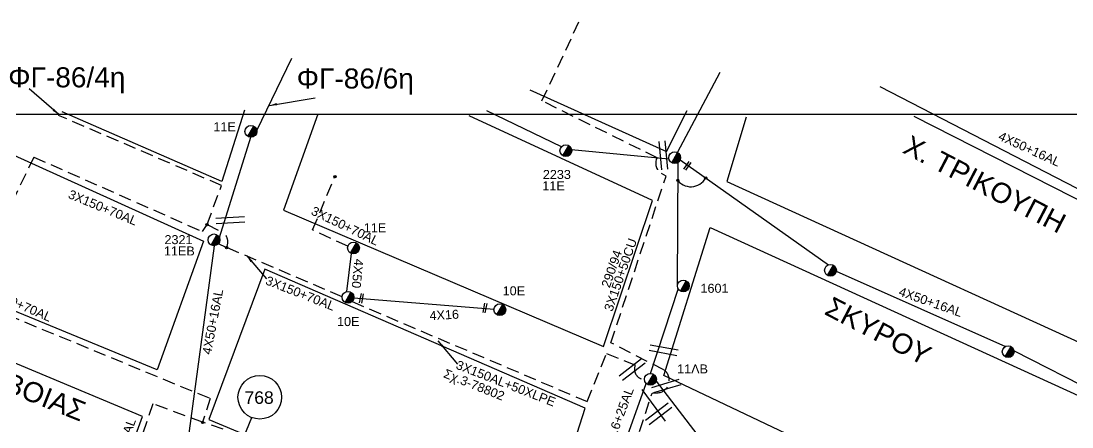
# Model space of a CAD drawing. Header units: millimetres. Extents: x 8791 to 11104, y 1833 to 2902.
# Drawn here: x 8926.6 to 9140.8, y 2819 to 2901.8 of the extents above; entities that cross this region are included whole.
import ezdxf
from ezdxf.enums import TextEntityAlignment as Align

# ---------------------------------------------------------------- set-up
doc = ezdxf.new("R2010")
doc.units = ezdxf.units.MM
doc.linetypes.add('DASHED', pattern=[19.05, 12.7, -6.35])
for name, color, linetype in [('Γέφυρες Εναερίου Δικτύου', 7, 'Continuous'), ('Γυμνά εναέρια ΧΤ (3Φ)   4x50AL', 7, 'Continuous'), ('Γυμνά εναέρια ΧΤ και ΦΟΠ (3Φ)   4x50+16AL', 7, 'Continuous'), ('Εναέρια παροχή ΧΤ 4x16', 7, 'SYN_LINE'), ('Επιγραφές - Σχήματα', 7, 'Continuous'), ('Καλώδια ΧΤ   3x150+50CU', 7, 'DASHED'), ('Καλώδια ΧΤ   3x150+70AL', 7, 'DASHED'), ('Καλώδια ΧΤ   3x150AL+50XLPE', 7, 'DASHED'), ('Μηχανική τομή', 7, 'Continuous'), ('Στύλος ΦΜ', 7, 'Continuous'), ('Στύλος ΦΜ @ 1', 7, 'Continuous'), ('Συνδέσεις', 7, 'Continuous'), ('Συνεστραμμένα ΧΤ   3x70+54.6+25AL', 7, 'SYN_LINE'), ('Τομή', 7, 'Continuous'), ('Υπόβαθρο ΔΕΗ', 7, 'Continuous'), ('Υπόγεια Καλώδια Δικτύου ΧΤ   150AL', 7, 'DASHED')]:
    doc.layers.add(name, color=color, linetype=linetype)
doc.styles.add('ar', font='ARIAL.TTF')
doc.styles.get("Standard").update_dxf_attribs({"font": 'ARIAL.TTF'})
doc.linetypes.add('SYN_LINE', pattern='A,0.5,-0.0001,["/\\/\\/\\/",Standard,S=0.1,R=0,X=0,Y=-0.05],-0.25', length=0.7501)
doc.dimstyles.new('ISO-25', dxfattribs={"dimtxt": 2.5, "dimasz": 2.5, "dimexe": 1.25, "dimexo": 0.625, "dimtad": 1, "dimtxsty": 'Standard', "dimcen": 2.5, "dimadec": 0, "dimazin": 0, "dimtfac": 1, "dimtmove": 0, "dimatfit": 3, "dimfxl": 1, "dimarcsym": 0})

# ---------------------------------------------------------------- blocks, each defined once
blk = doc.blocks.new('ΥΠΑΡΧΩΝ ΤΣΙΜΕΝΤΕΝΙΟΣ ΣΤΥΛΟΣ')
at = {"layer": 'Στύλος ΦΜ'}
blk.add_hatch(color=256, dxfattribs=at).paths.add_polyline_path([(-1.29, -2.28, 0.574793), (2.62, 0, 0.268822), (1.3, 2.27)])
blk.add_line((-1.29, -2.28), (1.3, 2.27), dxfattribs=at)
blk.add_circle((0, 0), 2.62, dxfattribs=at)
at = {"layer": 'Στύλος ΦΜ', "flags": 4}
for tag, p in [('ΑΡΙΘΜΟΣ', (-4.68, 8.05)), ('ΤΥΠΟΣ', (-4.91, 3.03))]:
    blk.add_attdef(tag, p, '', height=4, dxfattribs=at)
blk = doc.blocks.new('ΤΟΜΗ')
at = {"layer": 'Τομή', "ltscale": 40}
for p, q in [((-5.68, 0), (5.68, 0)), ((5.68, -2.33), (-5.68, -2.33))]:
    blk.add_line(p, q, dxfattribs=at)
blk = doc.blocks.new('_ΣΥΝΔΕΣΗ')
at = {"layer": 'Συνδέσεις', "linetype": 'SYN_LINE', "ltscale": 40}
blk.add_hatch(color=256, dxfattribs=at).paths.add_polyline_path([(0.5, -0.01, 1), (-0.5, -0.01, 1)])
at = {"layer": 'Συνδέσεις'}
blk.add_circle((0, -0.01), 0.5, dxfattribs=at)
blk = doc.blocks.new('ΜΗΧΑΝΙΚΗ ΤΟΜΗ')
at = {"layer": 'Μηχανική τομή', "ltscale": 40}
for p, q in [((-1.89, 0.78), (1.89, 0.78)), ((1.89, 0), (-1.89, 0))]:
    blk.add_line(p, q, dxfattribs=at)

msp = doc.modelspace()

# ---------------------------------------------------------------- linework, layer by layer
at = {"layer": 'Γέφυρες Εναερίου Δικτύου', "color": 5}
for points in [[(9036.71, 2876.1), (9021.53, 2883.43)], [(9038.81, 2875.58), (9058.62, 2873.69)]]:
    msp.add_lwpolyline(points, dxfattribs=at)
at = {"layer": 'Γυμνά εναέρια ΧΤ (3Φ)   4x50AL', "color": 1, "linetype": 'DASHED', "ltscale": 0.2}
msp.add_lwpolyline([(8929.2, 2874.03), (8922.65, 2860.31)], dxfattribs=at)
at = {"layer": 'Γυμνά εναέρια ΧΤ (3Φ)   4x50AL', "color": 1, "linetype": 'Continuous', "ltscale": 0.2}
msp.add_lwpolyline([(8992.97, 2846.64), (8993.95, 2854.37)], dxfattribs=at)
at = {"layer": 'Γυμνά εναέρια ΧΤ και ΦΟΠ (3Φ)   4x50+16AL', "color": 2}
for points in [[(8974.64, 2879.45), (8981.8, 2894.17)], [(8967.04, 2857.61), (8973.43, 2878.06)]]:
    msp.add_lwpolyline(points, dxfattribs=at)
at = {"layer": 'Γυμνά εναέρια ΧΤ και ΦΟΠ (3Φ)   4x50+16AL', "color": 1}
msp.add_lwpolyline([(9143.9, 2866.56), (9101.7, 2888.31)], dxfattribs=at)
at = {"layer": 'Γυμνά εναέρια ΧΤ και ΦΟΠ (3Φ)   4x50+16AL', "color": 173}
for points in [[(9060.92, 2873.45), (9091.16, 2852.08)], [(9092.74, 2850.78), (9127.22, 2835.44)], [(9128.95, 2834.54), (9163.1, 2817.12)]]:
    msp.add_lwpolyline(points, dxfattribs=at)
at = {"layer": 'Γυμνά εναέρια ΧΤ και ΦΟΠ (3Φ)   4x50+16AL', "color": 30}
for points in [[(8960.24, 2813.24), (8966.04, 2855.95)], [(9056, 2828.35), (9066.79, 2814.36)]]:
    msp.add_lwpolyline(points, dxfattribs=at)
at = {"layer": 'Εναέρια παροχή ΧΤ 4x16', "color": 1, "ltscale": 20}
msp.add_lwpolyline([(8994.43, 2845.31), (9022.99, 2843.03)], dxfattribs=at)
at = {"layer": 'Επιγραφές - Σχήματα', "color": 7, "ltscale": 20}
msp.add_line((9053.09, 2826.66), (9057.88, 2820.18), dxfattribs=at)
at = {"layer": 'Επιγραφές - Σχήματα', "ltscale": 20}
msp.add_line((8971.97, 2816.78), (8973.63, 2820.95), dxfattribs=at)
at = {"layer": 'Επιγραφές - Σχήματα'}
msp.add_lwpolyline([(8808.32, 2882.76), (10848.36, 2882.76), (10848.36, 2881.87)], dxfattribs=at)
at = {"layer": 'Επιγραφές - Σχήματα', "ltscale": 20}
msp.add_circle((8975.27, 2825.08), 4.45, dxfattribs=at)
msp.add_arc((9063.11, 2871.43), 3.45, 213.4937, 331.0433, dxfattribs=at)
at = {"layer": 'Καλώδια ΧΤ   3x150+50CU', "color": 5, "ltscale": 0.2}
msp.add_lwpolyline([(9027.6, 2726.05), (9020.47, 2728.44), (9024.92, 2743.58), (9027.64, 2745.34), (9039.68, 2780.75), (9042.02, 2785.53), (9055.21, 2825.92), (9056.26, 2825.97, 0.719118), (9057.6, 2830.65), (9046.8, 2836.19), (9058.04, 2870.14), (9057.13, 2870.67, -0.400155), (9056.23, 2873.88), (9032.75, 2885.46), (9040.38, 2901.75)], format="xyb", dxfattribs=at)
at = {"layer": 'Καλώδια ΧΤ   3x150+70AL', "color": 1, "ltscale": 0.2}
for points in [[(8964.52, 2860.29), (8967.46, 2868.25), (8934.24, 2882.53)], [(8993.2, 2855.85), (8986.01, 2859.18), (8990.56, 2870.06)], [(8992.04, 2845.55), (8968.48, 2855.61), (8966.8, 2856.32)]]:
    msp.add_lwpolyline(points, dxfattribs=at)
msp.add_lwpolyline([(8929.2, 2874.03), (8963.59, 2858.84), (8964.52, 2860.29), (8967.43, 2858.85, -0.422187), (8968.48, 2855.61, -0.80975)], format="xyb", dxfattribs=at)
at = {"layer": 'Καλώδια ΧΤ   3x150+70AL', "color": 27, "ltscale": 0.2}
msp.add_lwpolyline([(8876.39, 2862.51), (8880.36, 2859.92), (8892.91, 2854.92), (8894.2, 2853.33, 0.329239), (8899.17, 2852.04), (8965.14, 2824.85), (8963.6, 2819.97)], format="xyb", dxfattribs=at)
at = {"layer": 'Καλώδια ΧΤ   3x150AL+50XLPE', "color": 1, "ltscale": 0.2}
msp.add_lwpolyline([(8994.06, 2844.59), (9041.95, 2824.21), (9045.91, 2834.01), (9051.66, 2831.69), (9051.63, 2830.81, 0.431845), (9053.65, 2828.74, 58.625946)], format="xyb", dxfattribs=at)
at = {"layer": 'Συνεστραμμένα ΧΤ   3x70+54.6+25AL', "color": 173, "ltscale": 20}
for points in [[(9060.4, 2874.94), (9069.05, 2891.33)], [(9060.39, 2848.05), (9060.48, 2872.9)], [(9054.88, 2829.94), (9060.54, 2847.12)]]:
    msp.add_lwpolyline(points, dxfattribs=at)
at = {"layer": 'Συνεστραμμένα ΧΤ   3x70+54.6+25AL', "color": 6, "ltscale": 20}
msp.add_lwpolyline([(9046.07, 2805.61), (9053.99, 2827.91)], dxfattribs=at)
at = {"layer": 'Υπόβαθρο ΔΕΗ'}
for points in [[(9030.3, 2887.73), (9058.12, 2875.15), (9062.32, 2883.53)], [(8906.09, 2883.05), (8963.81, 2856.91), (8954.38, 2830.64), (8871.61, 2864.8)], [(8972.16, 2883.61), (8967.51, 2869.02), (8935.02, 2883.26)], [(8987.12, 2882.79), (8980.1, 2863.19), (9045.32, 2835.39), (9055.26, 2865.19), (9017.95, 2882.42)], [(9074.36, 2882.15), (9070.43, 2869.03), (9166.24, 2825.33), (9177.27, 2847.39), (9108.57, 2882.26)]]:
    msp.add_lwpolyline(points, dxfattribs=at)
for points in [[(9067.06, 2859.65), (9161.51, 2816.54), (9146.18, 2787.38), (9057.58, 2829.51)], [(8867.72, 2856.13), (8853.96, 2820.24), (8938.98, 2787.07), (8951.33, 2821.19)], [(8976.28, 2851.16), (8964.85, 2820.56), (9031.85, 2792.52), (9041.54, 2822.85)]]:
    msp.add_lwpolyline(points, close=True, dxfattribs=at)
at = {"layer": 'Υπόγεια Καλώδια Δικτύου ΧΤ   150AL', "color": 27, "ltscale": 0.2}
msp.add_lwpolyline([(8967.81, 2818.58), (8963.6, 2819.97), (8953.44, 2823.77), (8948.4, 2808.92)], dxfattribs=at)

# ---------------------------------------------------------------- block references
at = {"layer": 'Μηχανική τομή'}
for p, xscale, yscale, zscale, rotation in [((9062.54, 2872.12), 0.5104822389464625, 0.5104822389464625, 0.5104822389464625, 54.34011647194335), ((8996.17, 2845.22), 0.5104822389464367, 0.5104822389464367, 0.5104822389464367, 79.4592749575673), ((9021.32, 2843.25), 0.5104822389464367, 0.5104822389464367, 0.5104822389464367, 79.4592749575673)]:
    msp.add_blockref('ΜΗΧΑΝΙΚΗ ΤΟΜΗ', p, dxfattribs=dict(at, xscale=xscale, yscale=yscale, zscale=zscale, rotation=rotation))
at = {"layer": 'Στύλος ΦΜ @ 1', "ltscale": 40}
ref = msp.add_blockref('ΥΠΑΡΧΩΝ ΤΣΙΜΕΝΤΕΝΙΟΣ ΣΤΥΛΟΣ', (8973.45, 2879.26), dxfattribs=dict(at, xscale=0.4594340150515993, yscale=0.4594340150515993, zscale=0.4594340150515993))
ref.add_attrib('ΤΥΠΟΣ', '11E', (8965.81, 2879.28), dxfattribs={"layer": 'Στύλος ΦΜ', "height": 1.838, "flags": 4})
ref = msp.add_blockref('ΥΠΑΡΧΩΝ ΤΣΙΜΕΝΤΕΝΙΟΣ ΣΤΥΛΟΣ', (9037.63, 2875.33), dxfattribs=dict(at, xscale=0.4594340150515993, yscale=0.4594340150515993, zscale=0.4594340150515993))
ref.add_attrib('ΤΥΠΟΣ', '11E', (9032.83, 2867.25), dxfattribs={"layer": 'Στύλος ΦΜ', "height": 1.838, "flags": 4})
ref.add_attrib('ΑΡΙΘΜΟΣ', '2233', (9032.94, 2869.56), dxfattribs={"layer": 'Στύλος ΦΜ', "height": 1.838, "flags": 4})
at = {"layer": 'Στύλος ΦΜ @ 1', "ltscale": 40, "xscale": 0.4594340150515993, "yscale": 0.4594340150515993, "zscale": 0.4594340150515993}
for p in [(9059.81, 2873.9), (9091.55, 2850.95), (9127.76, 2834.37)]:
    msp.add_blockref('ΥΠΑΡΧΩΝ ΤΣΙΜΕΝΤΕΝΙΟΣ ΣΤΥΛΟΣ', p, dxfattribs=at)
at = {"layer": 'Στύλος ΦΜ @ 1', "ltscale": 40}
ref = msp.add_blockref('ΥΠΑΡΧΩΝ ΤΣΙΜΕΝΤΕΝΙΟΣ ΣΤΥΛΟΣ', (8994.35, 2855.5), dxfattribs=dict(at, xscale=0.4594340150515993, yscale=0.4594340150515993, zscale=0.4594340150515993))
ref.add_attrib('ΤΥΠΟΣ', '11E', (8996.47, 2858.71), dxfattribs={"layer": 'Στύλος ΦΜ', "height": 1.838, "flags": 4})
ref = msp.add_blockref('ΥΠΑΡΧΩΝ ΤΣΙΜΕΝΤΕΝΙΟΣ ΣΤΥΛΟΣ', (8965.93, 2857.15), dxfattribs=dict(at, xscale=0.4594340150515993, yscale=0.4594340150515993, zscale=0.4594340150515993))
ref.add_attrib('ΤΥΠΟΣ', '11EB', (8955.73, 2853.97), dxfattribs={"layer": 'Στύλος ΦΜ', "height": 1.838, "flags": 4})
ref.add_attrib('ΑΡΙΘΜΟΣ', '2321', (8955.84, 2856.28), dxfattribs={"layer": 'Στύλος ΦΜ', "height": 1.838, "flags": 4})
ref = msp.add_blockref('ΥΠΑΡΧΩΝ ΤΣΙΜΕΝΤΕΝΙΟΣ ΣΤΥΛΟΣ', (9061.56, 2847.76), dxfattribs=dict(at, xscale=0.4594340150515993, yscale=0.4594340150515993, zscale=0.4594340150515993))
ref.add_attrib('ΤΥΠΟΣ', '1601', (9065.06, 2846.37), dxfattribs={"layer": 'Στύλος ΦΜ', "height": 1.838, "flags": 4})
ref = msp.add_blockref('ΥΠΑΡΧΩΝ ΤΣΙΜΕΝΤΕΝΙΟΣ ΣΤΥΛΟΣ', (8993.24, 2845.46), dxfattribs=dict(at, xscale=0.4594340150515993, yscale=0.4594340150515993, zscale=0.4594340150515993))
ref.add_attrib('ΤΥΠΟΣ', '10E', (8991, 2839.59), dxfattribs={"layer": 'Στύλος ΦΜ', "height": 1.838, "flags": 4})
ref = msp.add_blockref('ΥΠΑΡΧΩΝ ΤΣΙΜΕΝΤΕΝΙΟΣ ΣΤΥΛΟΣ', (9024.18, 2842.91), dxfattribs=dict(at, xscale=0.4594340150515993, yscale=0.4594340150515993, zscale=0.4594340150515993))
ref.add_attrib('ΤΥΠΟΣ', '10E', (9024.75, 2845.85), dxfattribs={"layer": 'Στύλος ΦΜ', "height": 1.838, "flags": 4})
ref = msp.add_blockref('ΥΠΑΡΧΩΝ ΤΣΙΜΕΝΤΕΝΙΟΣ ΣΤΥΛΟΣ', (9054.86, 2828.74), dxfattribs=dict(at, xscale=0.4594340150515993, yscale=0.4594340150515993, zscale=0.4594340150515993))
ref.add_attrib('ΤΥΠΟΣ', '11ΛB', (9060.3, 2829.93), dxfattribs={"layer": 'Στύλος ΦΜ', "height": 1.838, "flags": 4})
at = {"layer": 'Συνδέσεις', "xscale": 0.4594340150518314, "yscale": 0.4594340150518314, "zscale": 0.4594340150518314}
for p in [(8990.58, 2870.03), (9066.13, 2869.77), (9060.45, 2869.29), (8964.53, 2860.26), (8968.49, 2855.58), (8963.62, 2819.94)]:
    msp.add_blockref('_ΣΥΝΔΕΣΗ', p, dxfattribs=at)
at = {"layer": 'Τομή'}
for p, xscale, yscale, zscale, rotation in [((9058.08, 2874.42), 0.5104822389466448, 0.5104822389466448, 0.5104822389466448, 275.474744798085), ((8969.22, 2861.75), 0.5104822389468138, 0.5104822389468138, 0.5104822389468138, 3.472332493430884), ((9057.42, 2834.08), 0.5104822389466465, 0.5104822389466465, 0.5104822389466465, 169.4610477836478), ((9051.49, 2830.25), 0.5104822389466152, 0.5104822389466152, 0.5104822389466152, 217.4202209952662), ((9058.26, 2826.79), 0.5104822389466448, 0.5104822389466448, 0.5104822389466448, 196.7905745096362), ((9056.89, 2821.23), 0.5104822389466152, 0.5104822389466152, 0.5104822389466152, 217.4202209952662)]:
    msp.add_blockref('ΤΟΜΗ', p, dxfattribs=dict(at, xscale=xscale, yscale=yscale, zscale=zscale, rotation=rotation))

# ---------------------------------------------------------------- texts
at = {"layer": 'Γυμνά εναέρια ΧΤ (3Φ)   4x50AL', "ltscale": 20, "insert": (8996.4, 2853.18), "char_height": 1.838, "width": 3.9669, "attachment_point": 1, "rotation": 264.2366, "style": 'ar'}
msp.add_mtext('4Χ50', dxfattribs=at)
at = {"layer": 'Γυμνά εναέρια ΧΤ και ΦΟΠ (3Φ)   4x50+16AL', "ltscale": 0.2}
for rotation, p in [(335.4517, (9132.1, 2875.67)), (79.2944, (8965.67, 2840.48)), (340.7092, (9111.96, 2844.5))]:
    msp.add_text('4X50+16AL', height=1.838, rotation=rotation, dxfattribs=at).set_placement(p, align=Align.MIDDLE)
at = {"layer": 'Εναέρια παροχή ΧΤ 4x16', "ltscale": 20}
msp.add_text('4X16', height=1.838, rotation=3.1576, dxfattribs=at).set_placement((9012.84, 2841.86), align=Align.MIDDLE)
at = {"layer": 'Επιγραφές - Σχήματα', "ltscale": 0.2}
msp.add_text('290/94', height=1.838, rotation=70.9502, dxfattribs=at).set_placement((9046.92, 2851.26), align=Align.MIDDLE)
at = {"layer": 'Επιγραφές - Σχήματα', "ltscale": 20, "attachment_point": 1, "style": 'ar'}
for s, insert, char_height, width in [('ΦΓ-86/4η', (8924, 2892.32), 4.084, 19.788), ('ΦΓ-86/6η', (8982.78, 2892.08), 4.084, 19.788), ('768', (8972.15, 2826.29), 2.552, 5.9517)]:
    msp.add_mtext(s, dxfattribs=dict(at, insert=insert, char_height=char_height, width=width))
for s, insert, char_height, width, rotation in [('Χ. ΤΡΙΚΟΥΠΗ', (9107.91, 2878.64), 4.0839, 40.3352, 332.5138), ('ΣΚΥΡΟΥ', (9091.95, 2845.74), 4.084, 40.3352, 332.5138), ('ΕΥΒΟΙΑΣ', (8917.23, 2833.07), 4.084, 19.788, 338.2018), ('Σχ.3-78802', (9013.21, 2830.91), 1.838, 19.788, 338.2018)]:
    msp.add_mtext(s, dxfattribs=dict(at, insert=insert, char_height=char_height, width=width, rotation=rotation))
at = {"layer": 'Καλώδια ΧΤ   3x150+50CU', "ltscale": 0.2}
msp.add_text('3X150+50CU', height=1.838, rotation=70.9502, dxfattribs=at).set_placement((9048.76, 2850.04), align=Align.MIDDLE)
at = {"layer": 'Καλώδια ΧΤ   3x150+70AL', "ltscale": 0.2}
for rotation, p in [(337.497, (8943.3, 2863.74)), (334.2939, (8992.66, 2860.01)), (338.4331, (8983.54, 2846.27)), (336.7376, (8925.85, 2844.22))]:
    msp.add_text('3X150+70AL', height=1.838, rotation=rotation, dxfattribs=at).set_placement(p, align=Align.MIDDLE)
at = {"layer": 'Καλώδια ΧΤ   3x150AL+50XLPE', "ltscale": 0.2}
msp.add_text('3X150AL+50XLPE', height=1.8377, rotation=338.6874, dxfattribs=at).set_placement((9025.41, 2827.91), align=Align.MIDDLE)
at = {"layer": 'Συνεστραμμένα ΧΤ   3x70+54.6+25AL', "ltscale": 20}
msp.add_text('3X70+54.6+25AL', height=1.8377, rotation=69.4276, dxfattribs=at).set_placement((9047.15, 2817.64), align=Align.MIDDLE)
at = {"layer": 'Υπόγεια Καλώδια Δικτύου ΧΤ   150AL', "ltscale": 20, "insert": (8946.05, 2814.68), "char_height": 1.838, "width": 7.4207, "attachment_point": 1, "rotation": 70.0844, "style": 'ar'}
msp.add_mtext('.15AL', dxfattribs=at)

# ---------------------------------------------------------------- leaders
at = {"layer": 'Επιγραφές - Σχήματα', "ltscale": 40}
for points in [[(8934.32, 2882.68), (8928.25, 2887.96)], [(8977.25, 2884.55), (8986.52, 2886.12)], [(8972.6, 2853.91), (8976.62, 2849.18)], [(9011.55, 2836.58), (9015.58, 2831.85)]]:
    msp.add_leader(points, dimstyle='ISO-25', override={"dimasz": 1.5, "dimtad": 0}, dxfattribs=at)

doc.saveas('drawing.dxf')
